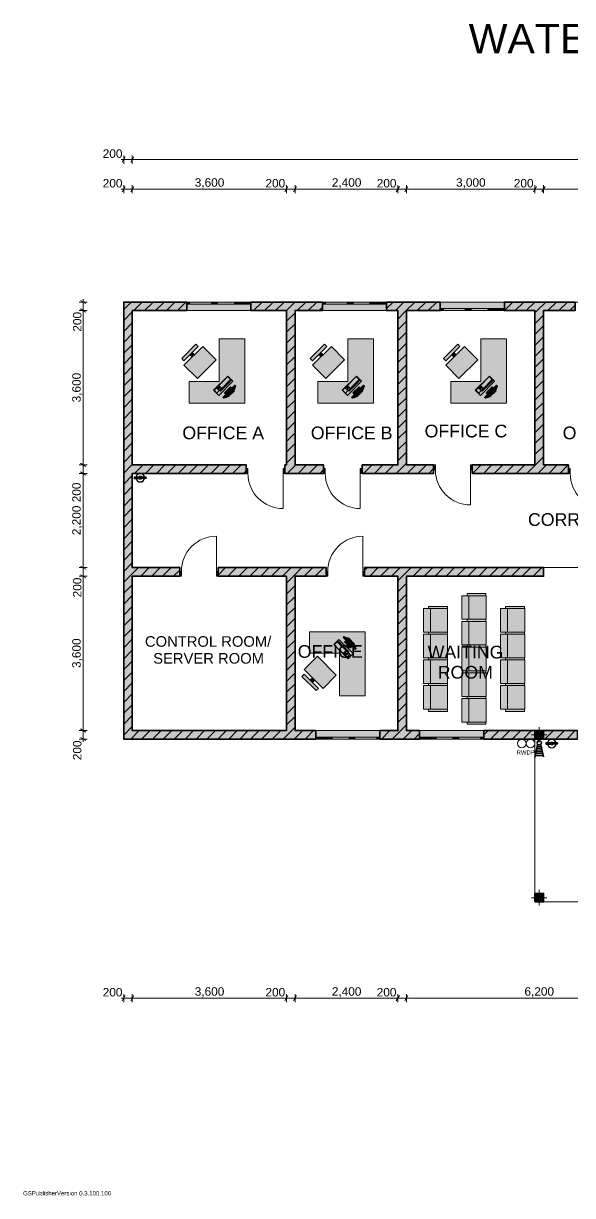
# Model space of a CAD drawing. Header units: millimetres. Extents: x 0.6 to 15.5, y 0.6 to 11.3.
# Drawn here: x 0.59 to 5.63, y 0.58 to 11.35 of the extents above; entities that cross this region are included whole.
import ezdxf

# ---------------------------------------------------------------- set-up
doc = ezdxf.new("R2010")
doc.units = ezdxf.units.MM
doc.layers.add('PDF_Geometry', color=7, linetype='Continuous', true_color=0x029e21)
doc.layers.add('PDF_Solid Fills', color=7, linetype='Continuous', true_color=0xffffff)
doc.layers.add('PDF_Text', color=7, linetype='Continuous')
doc.styles.add('PDF Arial-BoldMT', font='arial.ttf')
doc.styles.add('PDF ArialMT', font='arial.ttf')

msp = doc.modelspace()

# ---------------------------------------------------------------- hatches: boundary and pattern name
at = {"layer": 'PDF_Solid Fills', "transparency": 33554559}
for points in [[(1.508, 8.79), (2.087, 8.79), (2.087, 8.771), (2.087, 8.712), (1.587, 8.712)], [(2.677, 8.79), (2.677, 8.771), (2.677, 8.712), (2.087, 8.712), (2.087, 8.771), (2.087, 8.79)], [(2.677, 8.712), (2.677, 8.771), (2.677, 8.79), (3.334, 8.79), (3.334, 8.771), (3.334, 8.712)], [(3.925, 8.79), (3.925, 8.771), (3.925, 8.712), (3.334, 8.712), (3.334, 8.771), (3.334, 8.79)], [(3.925, 8.712), (3.925, 8.771), (3.925, 8.79), (4.418, 8.79), (4.418, 8.731), (4.418, 8.712)], [(5.008, 8.712), (4.418, 8.712), (4.418, 8.731), (4.418, 8.79), (5.008, 8.79), (5.008, 8.731)], [(5.008, 8.731), (5.008, 8.79), (5.657, 8.79), (5.657, 8.731), (5.657, 8.712), (5.008, 8.712)], [(2.622, 7.862), (2.11, 7.862), (2.11, 8.059), (2.386, 8.059), (2.386, 8.452), (2.622, 8.452)], [(3.804, 7.862), (3.292, 7.862), (3.292, 8.059), (3.568, 8.059), (3.568, 8.452), (3.804, 8.452)], [(5.028, 7.862), (4.516, 7.862), (4.516, 8.059), (4.791, 8.059), (4.791, 8.452), (5.028, 8.452)], [(2.53, 8.025), (2.539, 8.017), (2.53, 7.992), (2.519, 7.981), (2.525, 7.975), (2.469, 7.92), (2.464, 7.925), (2.452, 7.914), (2.427, 7.906), (2.419, 7.914), (2.447, 7.942), (2.433, 7.956), (2.489, 8.011), (2.503, 7.998)], [(3.713, 8.025), (3.721, 8.017), (3.713, 7.992), (3.701, 7.981), (3.707, 7.975), (3.651, 7.92), (3.646, 7.925), (3.635, 7.914), (3.61, 7.906), (3.601, 7.914), (3.629, 7.942), (3.615, 7.956), (3.671, 8.011), (3.685, 7.998)], [(4.936, 8.025), (4.945, 8.017), (4.936, 7.992), (4.925, 7.981), (4.931, 7.975), (4.875, 7.92), (4.869, 7.925), (4.858, 7.914), (4.833, 7.906), (4.825, 7.914), (4.853, 7.942), (4.839, 7.956), (4.894, 8.011), (4.908, 7.998)], [(2.634, 7.294), (2.634, 7.261), (2.634, 7.216), (1.587, 7.216), (1.587, 7.294)], [(3.345, 7.294), (3.345, 7.261), (3.345, 7.216), (2.988, 7.216), (2.988, 7.261), (2.988, 7.294)], [(3.699, 7.294), (4.357, 7.294), (4.357, 7.249), (4.357, 7.216), (3.699, 7.216), (3.699, 7.261)], [(4.712, 7.249), (4.712, 7.294), (5.596, 7.294), (5.596, 7.261), (5.596, 7.216), (4.712, 7.216)], [(1.605, 7.17), (1.605, 7.182), (1.651, 7.182), (1.651, 7.186), (1.67, 7.186), (1.67, 7.181), (1.711, 7.181), (1.714, 7.18), (1.716, 7.176), (1.714, 7.173), (1.711, 7.172), (1.67, 7.172), (1.67, 7.166), (1.651, 7.166), (1.651, 7.17)], [(2.023, 6.35), (2.023, 6.316), (2.023, 6.271), (1.587, 6.271), (1.587, 6.35)], [(3.369, 6.35), (3.369, 6.316), (3.369, 6.271), (2.377, 6.271), (2.377, 6.316), (2.377, 6.35)], [(5.367, 6.35), (5.367, 6.271), (3.723, 6.271), (3.723, 6.316), (3.723, 6.35)], [(3.727, 5.761), (3.727, 5.171), (3.491, 5.171), (3.491, 5.565), (3.215, 5.565), (3.215, 5.761)], [(3.524, 5.709), (3.532, 5.718), (3.557, 5.709), (3.569, 5.698), (3.574, 5.704), (3.63, 5.648), (3.624, 5.642), (3.635, 5.631), (3.644, 5.606), (3.635, 5.598), (3.608, 5.626), (3.594, 5.612), (3.538, 5.668), (3.552, 5.681)], [(1.508, 4.775), (1.587, 4.853), (3.273, 4.853), (3.273, 4.794), (3.273, 4.775)], [(3.273, 4.775), (3.273, 4.794), (3.273, 4.853), (3.863, 4.853), (3.863, 4.794), (3.863, 4.775)], [(3.863, 4.794), (3.863, 4.853), (4.227, 4.853), (4.227, 4.794), (4.227, 4.775), (3.863, 4.775)], [(4.227, 4.775), (4.227, 4.794), (4.227, 4.853), (4.818, 4.853), (4.818, 4.794), (4.818, 4.775)], [(5.288, 4.853), (5.288, 4.775), (4.818, 4.775), (4.818, 4.794), (4.818, 4.853)], [(5.367, 4.853), (5.678, 4.853), (5.678, 4.814), (5.678, 4.775), (5.367, 4.775)], [(5.388, 4.729), (5.388, 4.741), (5.433, 4.741), (5.433, 4.745), (5.453, 4.745), (5.453, 4.74), (5.494, 4.74), (5.497, 4.739), (5.498, 4.735), (5.497, 4.732), (5.494, 4.731), (5.453, 4.731), (5.453, 4.725), (5.433, 4.725), (5.433, 4.729)]]:
    msp.add_hatch(color=256, dxfattribs=at).paths.add_polyline_path(points)

# ---------------------------------------------------------------- linework, layer by layer
at = {"layer": 'PDF_Geometry', "color": 7, "lineweight": 13}
for points in [[(1.522, 10.123), (1.494, 10.074)], [(1.508, 10.061), (1.508, 10.135)], [(1.601, 10.123), (1.573, 10.074)], [(1.587, 10.061), (1.587, 10.135)], [(1.484, 10.098), (1.508, 10.098), (1.587, 10.098), (11.036, 10.098), (11.115, 10.098), (11.139, 10.098)], [(1.484, 9.826), (1.508, 9.826), (1.587, 9.826), (3.004, 9.826), (3.083, 9.826), (4.028, 9.826), (4.107, 9.826), (5.288, 9.826), (5.367, 9.826), (6.548, 9.826), (6.626, 9.826), (9.815, 9.826), (9.894, 9.826), (11.036, 9.826), (11.115, 9.826), (11.139, 9.826)], [(1.522, 9.851), (1.494, 9.802)], [(1.508, 9.789), (1.508, 9.863)], [(1.601, 9.851), (1.573, 9.802)], [(1.587, 9.789), (1.587, 9.863)], [(3.018, 9.851), (2.99, 9.802)], [(3.004, 9.789), (3.004, 9.863)], [(3.097, 9.851), (3.069, 9.802)], [(3.083, 9.789), (3.083, 9.863)], [(4.042, 9.851), (4.014, 9.802)], [(4.028, 9.789), (4.028, 9.863)], [(4.121, 9.851), (4.092, 9.802)], [(4.107, 9.789), (4.107, 9.863)], [(5.302, 9.851), (5.274, 9.802)], [(5.288, 9.789), (5.288, 9.863)], [(5.381, 9.851), (5.352, 9.802)], [(5.367, 9.789), (5.367, 9.863)], [(1.172, 8.79), (1.098, 8.79)], [(1.16, 8.776), (1.111, 8.805)], [(1.111, 8.726), (1.16, 8.698)], [(1.135, 4.751), (1.135, 4.775), (1.135, 4.853), (1.135, 6.271), (1.135, 6.35), (1.135, 7.216), (1.135, 7.294), (1.135, 8.712), (1.135, 8.79), (1.135, 8.815)], [(1.172, 8.712), (1.098, 8.712)], [(1.172, 7.294), (1.098, 7.294)], [(1.172, 7.216), (1.098, 7.216)], [(1.111, 7.309), (1.16, 7.28)], [(1.111, 7.23), (1.16, 7.201)], [(1.111, 6.364), (1.16, 6.335)], [(1.172, 6.35), (1.098, 6.35)], [(1.172, 6.271), (1.098, 6.271)], [(1.111, 6.285), (1.16, 6.257)], [(5.367, 6.35), (6.548, 6.35)], [(1.172, 4.853), (1.098, 4.853)], [(1.111, 4.868), (1.16, 4.839)], [(1.172, 4.775), (1.098, 4.775)], [(1.111, 4.789), (1.16, 4.761)], [(1.484, 2.395), (1.508, 2.395), (1.587, 2.395), (3.004, 2.395), (3.083, 2.395), (4.028, 2.395), (4.107, 2.395), (6.548, 2.395), (6.626, 2.395), (7.807, 2.395), (7.886, 2.395), (11.036, 2.395), (11.115, 2.395), (11.139, 2.395)], [(1.522, 2.42), (1.494, 2.37)], [(1.508, 2.358), (1.508, 2.432)], [(1.601, 2.42), (1.573, 2.37)], [(1.587, 2.358), (1.587, 2.432)], [(3.018, 2.42), (2.99, 2.37)], [(3.004, 2.358), (3.004, 2.432)], [(3.097, 2.42), (3.069, 2.37)], [(3.083, 2.358), (3.083, 2.432)], [(4.042, 2.42), (4.014, 2.37)], [(4.028, 2.358), (4.028, 2.432)], [(4.121, 2.42), (4.092, 2.37)], [(4.107, 2.358), (4.107, 2.432)]]:
    msp.add_lwpolyline(points, dxfattribs=at)
at = {"layer": 'PDF_Geometry', "color": 123, "lineweight": 18, "true_color": 0x71cebe}
msp.add_lwpolyline([(1.508, 8.79), (11.115, 8.79), (11.115, 4.775), (6.626, 4.775), (6.626, 3.279), (5.288, 3.279), (5.288, 4.775), (1.508, 4.775)], close=True, dxfattribs=at)
at = {"layer": 'PDF_Geometry', "color": 7, "lineweight": 35}
for points in [[(2.634, 7.294), (2.62, 7.294), (2.634, 7.294), (2.634, 7.261), (2.634, 7.294), (1.587, 7.294), (1.587, 8.712), (2.087, 8.712), (2.087, 8.771), (2.087, 8.79), (1.508, 8.79), (1.508, 4.775), (3.273, 4.775), (3.273, 4.794), (3.273, 4.853), (3.083, 4.853), (3.083, 6.271), (3.369, 6.271), (3.369, 6.316), (3.369, 6.35), (3.354, 6.35), (3.369, 6.35)], [(2.087, 8.79), (2.087, 8.771)], [(2.677, 8.771), (2.677, 8.79), (3.334, 8.79), (3.334, 8.771), (3.334, 8.712), (3.083, 8.712), (3.083, 7.294), (3.345, 7.294)], [(2.677, 8.79), (2.677, 8.771), (2.677, 8.712), (3.004, 8.712), (3.004, 7.294), (2.988, 7.294), (3.003, 7.294), (2.988, 7.294), (2.988, 7.261), (2.988, 7.216), (3.003, 7.216), (2.988, 7.216), (2.988, 7.261), (2.988, 7.294)], [(3.334, 8.79), (3.334, 8.771)], [(4.357, 7.294), (4.107, 7.294), (4.107, 8.712), (4.418, 8.712), (4.418, 8.731), (4.418, 8.79), (3.925, 8.79), (3.925, 8.771), (3.925, 8.712), (4.028, 8.712), (4.028, 7.294), (3.699, 7.294)], [(3.925, 8.79), (3.925, 8.771)], [(4.418, 8.712), (4.418, 8.731)], [(4.712, 7.294), (4.712, 7.249), (4.712, 7.294), (4.726, 7.294), (4.712, 7.294), (5.288, 7.294), (5.288, 8.712), (5.008, 8.712), (5.008, 8.731), (5.008, 8.79), (5.657, 8.79), (5.657, 8.731), (5.657, 8.712), (5.367, 8.712), (5.367, 7.294), (5.596, 7.294)], [(5.008, 8.712), (5.008, 8.731)], [(2.023, 6.35), (2.008, 6.35), (2.023, 6.35), (1.587, 6.35), (1.587, 7.216), (2.634, 7.216), (2.62, 7.216), (2.634, 7.216), (2.634, 7.261), (2.634, 7.216)], [(3.345, 7.216), (3.345, 7.261), (3.345, 7.216), (3.33, 7.216), (3.345, 7.216), (2.988, 7.216)], [(3.699, 7.216), (3.714, 7.216), (3.699, 7.216), (3.699, 7.261), (3.699, 7.216), (4.357, 7.216), (4.343, 7.216), (4.357, 7.216), (4.357, 7.249), (4.357, 7.294), (4.343, 7.294), (4.357, 7.294), (4.357, 7.249), (4.357, 7.216)], [(4.712, 7.216), (4.726, 7.216), (4.712, 7.216), (4.712, 7.249), (4.712, 7.216), (5.596, 7.216)], [(2.023, 6.271), (2.023, 6.316), (2.023, 6.35), (2.023, 6.316), (2.023, 6.271), (2.008, 6.271), (2.023, 6.271), (1.587, 6.271), (1.587, 4.853), (3.004, 4.853), (3.004, 6.271), (2.377, 6.271), (2.377, 6.316), (2.377, 6.35), (2.392, 6.35), (2.377, 6.35), (2.377, 6.316), (2.377, 6.271), (2.392, 6.271), (2.377, 6.271)], [(2.377, 6.35), (3.369, 6.35), (3.369, 6.316), (3.369, 6.271), (3.354, 6.271), (3.369, 6.271)], [(3.723, 6.271), (3.738, 6.271), (3.723, 6.271), (3.723, 6.316), (3.723, 6.35), (3.738, 6.35), (3.723, 6.35)], [(5.288, 4.775), (4.818, 4.775), (4.818, 4.794), (4.818, 4.853), (5.288, 4.853)], [(5.367, 4.775), (5.678, 4.775), (5.678, 4.814), (5.678, 4.853), (5.367, 4.853)], [(3.273, 4.775), (3.273, 4.794)], [(3.863, 4.775), (3.863, 4.794)], [(4.227, 4.775), (4.227, 4.794)], [(4.818, 4.775), (4.818, 4.794)]]:
    msp.add_lwpolyline(points, dxfattribs=at)
at = {"layer": 'PDF_Geometry', "color": 21, "lineweight": 9, "true_color": 0xff9955}
for points in [[(1.543, 8.755), (1.508, 8.72)], [(1.579, 8.79), (1.543, 8.755)], [(1.679, 8.79), (1.6, 8.712)], [(1.779, 8.79), (1.7, 8.712)], [(1.879, 8.79), (1.8, 8.712)], [(1.979, 8.79), (1.901, 8.712)], [(2.08, 8.79), (2.001, 8.712)], [(2.681, 8.79), (2.677, 8.787)], [(2.781, 8.79), (2.702, 8.712)], [(2.881, 8.79), (2.803, 8.712)], [(2.982, 8.79), (2.903, 8.712)], [(3.082, 8.79), (3.003, 8.712)], [(3.182, 8.79), (3.103, 8.712)], [(3.282, 8.79), (3.204, 8.712)], [(3.334, 8.742), (3.304, 8.712)], [(3.984, 8.79), (3.925, 8.731)], [(4.084, 8.79), (4.005, 8.712)], [(4.184, 8.79), (4.106, 8.712), (4.028, 8.634)], [(4.285, 8.79), (4.206, 8.712)], [(4.385, 8.79), (4.306, 8.712)], [(4.418, 8.723), (4.406, 8.712)], [(5.086, 8.79), (5.008, 8.713)], [(5.186, 8.79), (5.108, 8.712)], [(5.287, 8.79), (5.208, 8.712)], [(5.387, 8.79), (5.308, 8.712), (5.288, 8.691)], [(5.487, 8.79), (5.408, 8.712)], [(5.587, 8.79), (5.509, 8.712)], [(5.657, 8.76), (5.609, 8.712)], [(1.587, 8.699), (1.508, 8.62)], [(3.004, 8.613), (3.083, 8.691)], [(5.288, 8.591), (5.367, 8.67)], [(1.587, 8.598), (1.508, 8.52)], [(3.004, 8.512), (3.083, 8.591)], [(4.028, 8.534), (4.107, 8.613)], [(4.028, 8.434), (4.107, 8.512)], [(5.288, 8.491), (5.367, 8.57)], [(1.587, 8.498), (1.508, 8.419)], [(3.004, 8.412), (3.083, 8.491)], [(4.028, 8.333), (4.107, 8.412)], [(5.288, 8.391), (5.367, 8.469)], [(1.587, 8.398), (1.508, 8.319)], [(1.587, 8.298), (1.508, 8.219)], [(3.004, 8.312), (3.083, 8.391)], [(4.028, 8.233), (4.107, 8.312)], [(5.288, 8.29), (5.367, 8.369)], [(1.587, 8.198), (1.508, 8.119)], [(3.004, 8.212), (3.083, 8.291)], [(3.004, 8.112), (3.083, 8.19)], [(4.028, 8.133), (4.107, 8.212)], [(5.288, 8.19), (5.367, 8.269)], [(1.587, 8.097), (1.508, 8.019)], [(3.004, 8.011), (3.083, 8.09)], [(4.028, 8.033), (4.107, 8.112)], [(5.288, 8.09), (5.367, 8.169)], [(1.587, 7.997), (1.508, 7.918)], [(3.004, 7.911), (3.083, 7.99)], [(4.028, 7.933), (4.107, 8.011)], [(5.288, 7.99), (5.367, 8.069)], [(5.288, 7.89), (5.367, 7.968)], [(1.587, 7.897), (1.508, 7.818)], [(3.004, 7.811), (3.083, 7.89)], [(4.028, 7.832), (4.107, 7.911)], [(5.288, 7.789), (5.367, 7.868)], [(1.587, 7.797), (1.508, 7.718)], [(3.004, 7.711), (3.083, 7.789)], [(4.028, 7.732), (4.107, 7.811)], [(5.288, 7.689), (5.367, 7.768)], [(1.587, 7.696), (1.508, 7.618)], [(3.004, 7.611), (3.083, 7.689)], [(4.028, 7.632), (4.107, 7.711)], [(5.288, 7.589), (5.367, 7.668)], [(1.587, 7.596), (1.508, 7.518)], [(3.004, 7.51), (3.083, 7.589)], [(4.028, 7.532), (4.107, 7.61)], [(5.288, 7.489), (5.367, 7.567)], [(1.587, 7.496), (1.508, 7.417)], [(3.004, 7.41), (3.083, 7.489)], [(4.028, 7.431), (4.107, 7.51)], [(5.288, 7.388), (5.367, 7.467)], [(1.587, 7.396), (1.508, 7.317)], [(3.004, 7.31), (3.083, 7.389)], [(4.028, 7.331), (4.107, 7.41)], [(5.367, 7.367), (5.294, 7.294), (5.215, 7.216)], [(1.587, 7.296), (1.508, 7.217)], [(1.686, 7.294), (1.607, 7.216)], [(1.786, 7.294), (1.707, 7.216)], [(1.886, 7.294), (1.808, 7.216)], [(1.987, 7.294), (1.908, 7.216)], [(2.087, 7.294), (2.008, 7.216)], [(2.187, 7.294), (2.108, 7.216)], [(2.287, 7.294), (2.209, 7.216)], [(2.388, 7.294), (2.309, 7.216)], [(2.488, 7.294), (2.409, 7.216)], [(2.588, 7.294), (2.509, 7.216)], [(2.634, 7.24), (2.609, 7.216)], [(3.089, 7.294), (3.01, 7.216)], [(3.189, 7.294), (3.111, 7.216)], [(3.29, 7.294), (3.211, 7.216)], [(3.345, 7.25), (3.311, 7.216)], [(3.791, 7.294), (3.712, 7.216)], [(3.891, 7.294), (3.812, 7.216)], [(3.991, 7.294), (3.912, 7.216)], [(4.107, 7.31), (4.091, 7.294), (4.013, 7.216)], [(4.192, 7.294), (4.113, 7.216)], [(4.292, 7.294), (4.213, 7.216)], [(4.357, 7.26), (4.313, 7.216)], [(4.793, 7.294), (4.714, 7.216)], [(4.893, 7.294), (4.814, 7.216)], [(4.993, 7.294), (4.915, 7.216)], [(5.093, 7.294), (5.015, 7.216)], [(5.194, 7.294), (5.115, 7.216)], [(5.394, 7.294), (5.315, 7.216)], [(5.494, 7.294), (5.416, 7.216)], [(5.595, 7.294), (5.516, 7.216)], [(1.587, 7.195), (1.508, 7.117)], [(1.587, 7.095), (1.508, 7.016)], [(1.587, 6.995), (1.508, 6.916)], [(1.587, 6.895), (1.508, 6.816)], [(1.587, 6.794), (1.508, 6.716)], [(1.587, 6.694), (1.508, 6.616)], [(1.587, 6.594), (1.508, 6.515)], [(1.587, 6.494), (1.508, 6.415)], [(1.587, 6.394), (1.508, 6.315)], [(1.643, 6.35), (1.587, 6.293), (1.508, 6.215)], [(1.743, 6.35), (1.665, 6.271)], [(1.844, 6.35), (1.765, 6.271)], [(1.944, 6.35), (1.865, 6.271)], [(2.023, 6.328), (1.965, 6.271)], [(2.445, 6.35), (2.377, 6.282)], [(2.545, 6.35), (2.466, 6.271)], [(2.645, 6.35), (2.567, 6.271)], [(2.746, 6.35), (2.667, 6.271)], [(2.846, 6.35), (2.767, 6.271)], [(2.946, 6.35), (2.867, 6.271)], [(3.046, 6.35), (2.967, 6.271)], [(3.004, 6.207), (3.068, 6.271), (3.146, 6.35)], [(3.247, 6.35), (3.168, 6.271)], [(3.347, 6.35), (3.268, 6.271)], [(3.748, 6.35), (3.723, 6.325)], [(3.848, 6.35), (3.769, 6.271)], [(3.948, 6.35), (3.869, 6.271)], [(4.048, 6.35), (3.97, 6.271)], [(4.028, 6.229), (4.07, 6.271), (4.149, 6.35)], [(4.249, 6.35), (4.17, 6.271)], [(4.349, 6.35), (4.27, 6.271)], [(4.449, 6.35), (4.371, 6.271)], [(4.55, 6.35), (4.471, 6.271)], [(4.65, 6.35), (4.571, 6.271)], [(4.75, 6.35), (4.671, 6.271)], [(4.85, 6.35), (4.771, 6.271)], [(4.95, 6.35), (4.872, 6.271)], [(5.051, 6.35), (4.972, 6.271)], [(5.151, 6.35), (5.072, 6.271)], [(5.251, 6.35), (5.172, 6.271)], [(5.351, 6.35), (5.272, 6.271)], [(1.587, 6.193), (1.508, 6.114)], [(3.004, 6.107), (3.083, 6.186)], [(4.028, 6.129), (4.107, 6.207)], [(1.587, 6.093), (1.508, 6.014)], [(3.004, 6.007), (3.083, 6.086)], [(4.028, 6.028), (4.107, 6.107)], [(1.587, 5.993), (1.508, 5.914)], [(3.004, 5.907), (3.083, 5.985)], [(4.028, 5.928), (4.107, 6.007)], [(1.587, 5.893), (1.508, 5.814)], [(3.004, 5.807), (3.083, 5.885)], [(4.028, 5.828), (4.107, 5.907)], [(1.587, 5.792), (1.508, 5.714)], [(3.004, 5.706), (3.083, 5.785)], [(4.028, 5.728), (4.107, 5.806)], [(1.587, 5.692), (1.508, 5.613)], [(3.004, 5.606), (3.083, 5.685)], [(4.028, 5.628), (4.107, 5.706)], [(4.028, 5.527), (4.107, 5.606)], [(1.587, 5.592), (1.508, 5.513)], [(1.587, 5.492), (1.508, 5.413)], [(3.004, 5.506), (3.083, 5.585)], [(4.028, 5.427), (4.107, 5.506)], [(1.587, 5.391), (1.508, 5.313)], [(3.004, 5.406), (3.083, 5.484)], [(3.004, 5.305), (3.083, 5.384)], [(4.028, 5.327), (4.107, 5.406)], [(1.587, 5.291), (1.508, 5.212)], [(3.004, 5.205), (3.083, 5.284)], [(4.028, 5.227), (4.107, 5.305)], [(1.587, 5.191), (1.508, 5.112)], [(3.004, 5.105), (3.083, 5.184)], [(4.028, 5.126), (4.107, 5.205)], [(1.587, 5.091), (1.508, 5.012)], [(3.004, 5.005), (3.083, 5.084)], [(4.028, 5.026), (4.107, 5.105)], [(1.587, 4.991), (1.508, 4.912)], [(3.004, 4.905), (3.083, 4.983)], [(4.028, 4.926), (4.107, 5.005)], [(1.587, 4.89), (1.508, 4.812)], [(1.65, 4.853), (1.572, 4.775)], [(1.751, 4.853), (1.672, 4.775)], [(1.851, 4.853), (1.772, 4.775)], [(1.951, 4.853), (1.872, 4.775)], [(2.051, 4.853), (1.972, 4.775)], [(2.151, 4.853), (2.073, 4.775)], [(2.252, 4.853), (2.173, 4.775)], [(2.352, 4.853), (2.273, 4.775)], [(2.452, 4.853), (2.373, 4.775)], [(2.552, 4.853), (2.474, 4.775)], [(2.653, 4.853), (2.574, 4.775)], [(2.753, 4.853), (2.674, 4.775)], [(2.853, 4.853), (2.774, 4.775)], [(2.953, 4.853), (2.874, 4.775)], [(3.083, 4.883), (3.053, 4.853), (2.975, 4.775)], [(3.154, 4.853), (3.075, 4.775)], [(3.254, 4.853), (3.175, 4.775)], [(3.955, 4.853), (3.877, 4.775)], [(4.107, 4.905), (4.056, 4.853), (3.977, 4.775)], [(4.156, 4.853), (4.077, 4.775)], [(4.857, 4.853), (4.818, 4.814)], [(4.958, 4.853), (4.879, 4.775)], [(5.058, 4.853), (4.979, 4.775)], [(5.158, 4.853), (5.079, 4.775)], [(5.258, 4.853), (5.18, 4.775)], [(5.459, 4.853), (5.38, 4.775)], [(5.559, 4.853), (5.48, 4.775)], [(5.659, 4.853), (5.58, 4.775)], [(4.227, 4.825), (4.177, 4.775)], [(5.288, 4.783), (5.28, 4.775)]]:
    msp.add_lwpolyline(points, dxfattribs=at)
at = {"layer": 'PDF_Geometry', "color": 30, "lineweight": 18, "true_color": 0xff6600}
for points in [[(2.087, 8.79), (2.677, 8.79)], [(2.316, 8.79), (2.116, 8.79)], [(2.116, 8.771), (2.316, 8.771)], [(2.525, 8.79), (2.37, 8.79)], [(2.37, 8.771), (2.525, 8.771)], [(2.648, 8.79), (2.594, 8.79)], [(2.594, 8.771), (2.648, 8.771)], [(3.334, 8.79), (3.925, 8.79)], [(3.563, 8.79), (3.363, 8.79)], [(3.363, 8.771), (3.563, 8.771)], [(3.772, 8.79), (3.617, 8.79)], [(3.617, 8.771), (3.772, 8.771)], [(3.895, 8.79), (3.841, 8.79)], [(3.841, 8.771), (3.895, 8.771)], [(4.418, 8.79), (5.008, 8.79)], [(4.647, 8.731), (4.447, 8.731)], [(4.856, 8.731), (4.701, 8.731)], [(4.979, 8.731), (4.925, 8.731)], [(2.087, 8.712), (2.677, 8.712)], [(3.334, 8.712), (3.925, 8.712)], [(4.418, 8.712), (5.008, 8.712)], [(4.447, 8.712), (4.647, 8.712)], [(4.701, 8.712), (4.856, 8.712)], [(4.925, 8.712), (4.979, 8.712)], [(3.863, 4.853), (3.273, 4.853)], [(4.818, 4.853), (4.227, 4.853)], [(3.863, 4.775), (3.273, 4.775)], [(3.302, 4.794), (3.357, 4.794)], [(3.357, 4.775), (3.302, 4.775)], [(3.425, 4.794), (3.581, 4.794)], [(3.581, 4.775), (3.425, 4.775)], [(3.634, 4.794), (3.834, 4.794)], [(3.834, 4.775), (3.634, 4.775)], [(4.818, 4.775), (4.227, 4.775)], [(4.257, 4.794), (4.311, 4.794)], [(4.311, 4.775), (4.257, 4.775)], [(4.38, 4.794), (4.535, 4.794)], [(4.535, 4.775), (4.38, 4.775)], [(4.589, 4.794), (4.788, 4.794)], [(4.788, 4.775), (4.589, 4.775)]]:
    msp.add_lwpolyline(points, dxfattribs=at)
at = {"layer": 'PDF_Geometry', "color": 30, "lineweight": 20, "true_color": 0xff6600}
for points in [[(2.087, 8.771), (2.116, 8.771), (2.116, 8.79), (2.087, 8.79)], [(2.677, 8.79), (2.648, 8.79), (2.648, 8.771), (2.677, 8.771)], [(3.334, 8.771), (3.363, 8.771), (3.363, 8.79), (3.334, 8.79)], [(3.925, 8.79), (3.895, 8.79), (3.895, 8.771), (3.925, 8.771)], [(4.418, 8.712), (4.447, 8.712), (4.447, 8.731), (4.418, 8.731)], [(5.008, 8.731), (4.979, 8.731), (4.979, 8.712), (5.008, 8.712)], [(3.273, 4.794), (3.302, 4.794), (3.302, 4.775), (3.273, 4.775)], [(3.863, 4.775), (3.834, 4.775), (3.834, 4.794), (3.863, 4.794)], [(4.227, 4.794), (4.257, 4.794), (4.257, 4.775), (4.227, 4.775)], [(4.818, 4.775), (4.788, 4.775), (4.788, 4.794), (4.818, 4.794)]]:
    msp.add_lwpolyline(points, dxfattribs=at)
for points in [[(2.343, 8.79), (2.316, 8.79), (2.316, 8.771), (2.343, 8.771), (2.37, 8.771), (2.37, 8.79)], [(2.559, 8.79), (2.525, 8.79), (2.525, 8.771), (2.559, 8.771), (2.594, 8.771), (2.594, 8.79)], [(3.59, 8.79), (3.563, 8.79), (3.563, 8.771), (3.59, 8.771), (3.617, 8.771), (3.617, 8.79)], [(3.806, 8.79), (3.772, 8.79), (3.772, 8.771), (3.806, 8.771), (3.841, 8.771), (3.841, 8.79)], [(4.674, 8.731), (4.647, 8.731), (4.647, 8.712), (4.674, 8.712), (4.701, 8.712), (4.701, 8.731)], [(4.89, 8.731), (4.856, 8.731), (4.856, 8.712), (4.89, 8.712), (4.925, 8.712), (4.925, 8.731)], [(2.634, 7.261), (2.65, 7.261), (2.65, 7.216), (2.634, 7.216)], [(2.988, 7.216), (2.973, 7.216), (2.973, 7.261), (2.988, 7.261)], [(3.345, 7.261), (3.361, 7.261), (3.361, 7.216), (3.345, 7.216)], [(3.699, 7.216), (3.683, 7.216), (3.683, 7.261), (3.699, 7.261)], [(4.357, 7.294), (4.373, 7.294), (4.373, 7.249), (4.357, 7.249)], [(4.712, 7.249), (4.696, 7.249), (4.696, 7.294), (4.712, 7.294)], [(5.596, 7.261), (5.612, 7.261), (5.612, 7.216), (5.596, 7.216)], [(2.023, 6.271), (2.038, 6.271), (2.038, 6.316), (2.023, 6.316)], [(2.377, 6.316), (2.361, 6.316), (2.361, 6.271), (2.377, 6.271)], [(3.369, 6.271), (3.384, 6.271), (3.384, 6.316), (3.369, 6.316)], [(3.723, 6.316), (3.707, 6.316), (3.707, 6.271), (3.723, 6.271)], [(3.391, 4.794), (3.425, 4.794), (3.425, 4.775), (3.391, 4.775), (3.357, 4.775), (3.357, 4.794)], [(3.608, 4.794), (3.634, 4.794), (3.634, 4.775), (3.608, 4.775), (3.581, 4.775), (3.581, 4.794)], [(4.345, 4.794), (4.38, 4.794), (4.38, 4.775), (4.345, 4.775), (4.311, 4.775), (4.311, 4.794)], [(4.562, 4.794), (4.589, 4.794), (4.589, 4.775), (4.562, 4.775), (4.535, 4.775), (4.535, 4.794)]]:
    msp.add_lwpolyline(points, close=True, dxfattribs=at)
at = {"layer": 'PDF_Geometry', "lineweight": 20}
for points in [[(2.041, 8.272), (2.062, 8.251), (2.193, 8.382), (2.172, 8.403)], [(2.622, 7.862), (2.622, 8.452), (2.386, 8.452), (2.386, 8.059), (2.11, 8.059), (2.11, 7.862)], [(3.223, 8.272), (3.244, 8.251), (3.375, 8.382), (3.354, 8.403)], [(3.804, 7.862), (3.804, 8.452), (3.568, 8.452), (3.568, 8.059), (3.292, 8.059), (3.292, 7.862)], [(4.447, 8.272), (4.468, 8.251), (4.599, 8.382), (4.578, 8.403)], [(5.028, 7.862), (5.028, 8.452), (4.791, 8.452), (4.791, 8.059), (4.516, 8.059), (4.516, 7.862)], [(2.185, 8.087), (2.357, 8.26), (2.235, 8.382), (2.062, 8.21)], [(2.159, 8.306), (2.138, 8.327), (2.117, 8.306), (2.138, 8.286)], [(3.367, 8.087), (3.539, 8.26), (3.417, 8.382), (3.244, 8.21)], [(3.341, 8.306), (3.32, 8.327), (3.299, 8.306), (3.32, 8.286)], [(4.59, 8.087), (4.763, 8.26), (4.64, 8.382), (4.468, 8.21)], [(4.565, 8.306), (4.544, 8.327), (4.523, 8.306), (4.544, 8.286)], [(2.512, 8.063), (2.465, 8.11), (2.334, 7.979), (2.381, 7.932)], [(2.464, 8.106), (2.382, 8.024), (2.409, 7.997), (2.491, 8.079)], [(2.493, 8.076), (2.488, 8.071), (2.493, 8.066), (2.499, 8.071)], [(3.694, 8.063), (3.647, 8.11), (3.516, 7.979), (3.564, 7.932)], [(3.646, 8.106), (3.564, 8.024), (3.591, 7.997), (3.673, 8.079)], [(3.675, 8.076), (3.67, 8.071), (3.675, 8.066), (3.681, 8.071)], [(4.918, 8.063), (4.871, 8.11), (4.74, 7.979), (4.787, 7.932)], [(4.869, 8.106), (4.788, 8.024), (4.815, 7.997), (4.896, 8.079)], [(4.899, 8.076), (4.894, 8.071), (4.899, 8.066), (4.904, 8.071)], [(2.36, 8.003), (2.338, 7.981), (2.365, 7.954), (2.387, 7.976)], [(2.379, 8.022), (2.363, 8.005), (2.368, 8), (2.374, 8.005), (2.379, 8), (2.384, 8.005), (2.379, 8.011), (2.385, 8.016)], [(2.395, 8.005), (2.379, 7.989), (2.39, 7.978), (2.406, 7.995)], [(2.409, 7.992), (2.392, 7.976), (2.398, 7.97), (2.414, 7.987)], [(2.433, 8.017), (2.412, 7.995), (2.417, 7.989), (2.439, 8.011)], [(2.53, 8.025), (2.419, 7.914), (2.427, 7.906), (2.539, 8.017)], [(2.489, 8.011), (2.433, 7.956), (2.447, 7.942), (2.503, 7.998)], [(2.458, 8.041), (2.436, 8.019), (2.441, 8.014), (2.463, 8.036)], [(2.482, 8.066), (2.461, 8.044), (2.466, 8.038), (2.488, 8.06)], [(2.519, 7.981), (2.464, 7.925), (2.469, 7.92), (2.525, 7.975)], [(3.542, 8.003), (3.52, 7.981), (3.547, 7.954), (3.569, 7.976)], [(3.561, 8.022), (3.545, 8.005), (3.55, 8), (3.556, 8.005), (3.561, 8), (3.567, 8.005), (3.561, 8.011), (3.567, 8.016)], [(3.577, 8.005), (3.561, 7.989), (3.572, 7.978), (3.588, 7.995)], [(3.591, 7.992), (3.575, 7.976), (3.58, 7.97), (3.596, 7.987)], [(3.616, 8.017), (3.594, 7.995), (3.599, 7.989), (3.621, 8.011)], [(3.713, 8.025), (3.601, 7.914), (3.61, 7.906), (3.721, 8.017)], [(3.671, 8.011), (3.615, 7.956), (3.629, 7.942), (3.685, 7.998)], [(3.64, 8.041), (3.618, 8.019), (3.624, 8.014), (3.645, 8.036)], [(3.665, 8.066), (3.643, 8.044), (3.648, 8.038), (3.67, 8.06)], [(3.701, 7.981), (3.646, 7.925), (3.651, 7.92), (3.707, 7.975)], [(4.766, 8.003), (4.744, 7.981), (4.771, 7.954), (4.793, 7.976)], [(4.785, 8.022), (4.768, 8.005), (4.774, 8), (4.779, 8.005), (4.785, 8), (4.79, 8.005), (4.785, 8.011), (4.79, 8.016)], [(4.801, 8.005), (4.785, 7.989), (4.795, 7.978), (4.812, 7.995)], [(4.815, 7.992), (4.798, 7.976), (4.804, 7.97), (4.82, 7.987)], [(4.839, 8.017), (4.817, 7.995), (4.823, 7.989), (4.844, 8.011)], [(4.936, 8.025), (4.825, 7.914), (4.833, 7.906), (4.945, 8.017)], [(4.894, 8.011), (4.839, 7.956), (4.853, 7.942), (4.908, 7.998)], [(4.864, 8.041), (4.842, 8.019), (4.847, 8.014), (4.869, 8.036)], [(4.888, 8.066), (4.866, 8.044), (4.872, 8.038), (4.894, 8.06)], [(4.925, 7.981), (4.869, 7.925), (4.875, 7.92), (4.931, 7.975)], [(4.84, 5.876), (4.84, 6.092), (4.617, 6.092), (4.617, 5.876)], [(4.838, 6.092), (4.838, 6.112), (4.665, 6.112), (4.665, 6.092)], [(4.486, 5.758), (4.486, 5.974), (4.263, 5.974), (4.263, 5.758)], [(4.484, 5.974), (4.484, 5.994), (4.311, 5.994), (4.311, 5.974)], [(5.194, 5.758), (5.194, 5.974), (4.971, 5.974), (4.971, 5.758)], [(5.193, 5.974), (5.193, 5.994), (5.019, 5.994), (5.019, 5.974)], [(4.84, 5.64), (4.84, 5.856), (4.617, 5.856), (4.617, 5.64)], [(4.838, 5.856), (4.838, 5.876), (4.665, 5.876), (4.665, 5.856)], [(3.727, 5.171), (3.491, 5.171), (3.491, 5.565), (3.215, 5.565), (3.215, 5.761), (3.727, 5.761)], [(3.524, 5.709), (3.635, 5.598), (3.644, 5.606), (3.532, 5.718)], [(4.486, 5.522), (4.486, 5.738), (4.263, 5.738), (4.263, 5.522)], [(4.484, 5.738), (4.484, 5.758), (4.311, 5.758), (4.311, 5.738)], [(5.194, 5.522), (5.194, 5.738), (4.971, 5.738), (4.971, 5.522)], [(5.193, 5.738), (5.193, 5.758), (5.019, 5.758), (5.019, 5.738)], [(3.486, 5.691), (3.439, 5.644), (3.57, 5.513), (3.617, 5.56)], [(3.443, 5.642), (3.525, 5.561), (3.552, 5.588), (3.47, 5.669)], [(3.473, 5.672), (3.478, 5.667), (3.484, 5.672), (3.478, 5.678)], [(3.484, 5.661), (3.506, 5.639), (3.511, 5.645), (3.489, 5.667)], [(3.508, 5.637), (3.53, 5.615), (3.536, 5.62), (3.514, 5.642)], [(3.533, 5.612), (3.555, 5.59), (3.56, 5.596), (3.538, 5.618)], [(3.538, 5.668), (3.594, 5.612), (3.608, 5.626), (3.552, 5.681)], [(3.569, 5.698), (3.624, 5.642), (3.63, 5.648), (3.574, 5.704)], [(4.84, 5.403), (4.84, 5.62), (4.617, 5.62), (4.617, 5.403)], [(4.838, 5.62), (4.838, 5.64), (4.665, 5.64), (4.665, 5.62)], [(3.462, 5.363), (3.34, 5.241), (3.167, 5.414), (3.29, 5.536)], [(3.528, 5.558), (3.544, 5.542), (3.549, 5.547), (3.544, 5.552), (3.549, 5.558), (3.544, 5.563), (3.539, 5.558), (3.533, 5.563)], [(3.544, 5.574), (3.56, 5.558), (3.571, 5.569), (3.555, 5.585)], [(3.547, 5.539), (3.569, 5.517), (3.596, 5.544), (3.574, 5.566)], [(3.557, 5.588), (3.574, 5.571), (3.579, 5.577), (3.563, 5.593)], [(4.486, 5.285), (4.486, 5.502), (4.263, 5.502), (4.263, 5.285)], [(4.484, 5.502), (4.484, 5.522), (4.311, 5.522), (4.311, 5.502)], [(5.194, 5.285), (5.194, 5.502), (4.971, 5.502), (4.971, 5.285)], [(5.193, 5.502), (5.193, 5.522), (5.019, 5.522), (5.019, 5.502)], [(4.838, 5.384), (4.838, 5.403), (4.665, 5.403), (4.665, 5.384)], [(3.167, 5.372), (3.298, 5.241), (3.277, 5.22), (3.146, 5.351)], [(3.243, 5.296), (3.222, 5.317), (3.243, 5.338), (3.264, 5.317)], [(4.484, 5.266), (4.484, 5.285), (4.311, 5.285), (4.311, 5.266)], [(4.84, 5.167), (4.84, 5.384), (4.617, 5.384), (4.617, 5.167)], [(5.193, 5.266), (5.193, 5.285), (5.019, 5.285), (5.019, 5.266)], [(4.486, 5.049), (4.486, 5.266), (4.263, 5.266), (4.263, 5.049)], [(5.194, 5.049), (5.194, 5.266), (4.971, 5.266), (4.971, 5.049)], [(4.84, 4.931), (4.84, 5.147), (4.617, 5.147), (4.617, 4.931)], [(4.838, 5.147), (4.838, 5.167), (4.665, 5.167), (4.665, 5.147)], [(4.484, 5.029), (4.484, 5.049), (4.311, 5.049), (4.311, 5.029)], [(5.193, 5.029), (5.193, 5.049), (5.019, 5.049), (5.019, 5.029)], [(4.838, 4.911), (4.838, 4.931), (4.665, 4.931), (4.665, 4.911)]]:
    msp.add_lwpolyline(points, close=True, dxfattribs=at)
for points in [[(2.539, 8.017), (2.53, 7.992), (2.452, 7.914), (2.427, 7.906)], [(3.721, 8.017), (3.713, 7.992), (3.635, 7.914), (3.61, 7.906)], [(4.945, 8.017), (4.936, 7.992), (4.858, 7.914), (4.833, 7.906)], [(2.482, 7.944), (2.488, 7.938)], [(2.501, 7.962), (2.506, 7.957)], [(3.664, 7.944), (3.67, 7.938)], [(3.683, 7.962), (3.688, 7.957)], [(4.888, 7.944), (4.893, 7.938)], [(4.906, 7.962), (4.912, 7.957)], [(4.681, 5.876), (4.681, 6.092)], [(4.327, 5.758), (4.327, 5.974)], [(5.035, 5.758), (5.035, 5.974)], [(4.681, 5.64), (4.681, 5.856)], [(3.532, 5.718), (3.557, 5.709), (3.635, 5.631), (3.644, 5.606)], [(4.327, 5.522), (4.327, 5.738)], [(5.035, 5.522), (5.035, 5.738)], [(3.587, 5.68), (3.593, 5.685)], [(3.606, 5.661), (3.611, 5.667)], [(4.681, 5.403), (4.681, 5.62)], [(4.327, 5.285), (4.327, 5.502)], [(5.035, 5.285), (5.035, 5.502)], [(4.681, 5.167), (4.681, 5.384)], [(4.327, 5.049), (4.327, 5.266)], [(5.035, 5.049), (5.035, 5.266)], [(4.681, 4.931), (4.681, 5.147)]]:
    msp.add_lwpolyline(points, dxfattribs=at)
at = {"layer": 'PDF_Geometry', "color": 216, "lineweight": 25, "true_color": 0x800080}
for points in [[(1.7, 7.181, 0.379743), (1.661, 7.216, 0.370867), (1.622, 7.182)], [(1.622, 7.17, 0.370431), (1.661, 7.137, 0.37932), (1.7, 7.172)], [(1.67, 7.172), (1.711, 7.172, 0.413437), (1.716, 7.176, 0.416561), (1.711, 7.181), (1.67, 7.181)], [(5.482, 4.74, 0.380217), (5.443, 4.775, 0.371114), (5.404, 4.741)], [(5.453, 4.731), (5.494, 4.731, 0.41248), (5.498, 4.735, 0.41563), (5.494, 4.74), (5.453, 4.74)], [(5.404, 4.729, 0.370675), (5.443, 4.696, 0.379791), (5.482, 4.731)]]:
    msp.add_lwpolyline(points, format="xyb", dxfattribs=at)
at = {"layer": 'PDF_Geometry', "color": 30, "lineweight": 18, "true_color": 0xff6600}
for points in [[(2.973, 7.216), (2.973, 6.893, -0.414178), (2.65, 7.216)], [(3.683, 7.216), (3.683, 6.893, -0.414178), (3.361, 7.216)], [(4.696, 7.249), (4.696, 6.926, -0.414192), (4.373, 7.249)], [(5.935, 7.216), (5.935, 6.893, -0.414192), (5.612, 7.216)], [(2.361, 6.316), (2.361, 6.639, 0.414224), (2.038, 6.316)], [(3.707, 6.316), (3.707, 6.639, 0.414229), (3.384, 6.316)]]:
    msp.add_lwpolyline(points, format="xyb", dxfattribs=at)
at = {"layer": 'PDF_Geometry', "color": 7, "lineweight": 35}
for points in [[(3.33, 7.294), (3.345, 7.294), (3.345, 7.261), (3.345, 7.294)], [(3.714, 7.294), (3.699, 7.294), (3.699, 7.261), (3.699, 7.294)], [(5.596, 7.294), (5.596, 7.261), (5.596, 7.216), (5.582, 7.216), (5.596, 7.216), (5.596, 7.261), (5.596, 7.294), (5.582, 7.294)], [(3.723, 6.316), (3.723, 6.271), (4.028, 6.271), (4.028, 4.853), (3.863, 4.853), (3.863, 4.794), (3.863, 4.775), (4.227, 4.775), (4.227, 4.794), (4.227, 4.853), (4.107, 4.853), (4.107, 6.271), (5.367, 6.271), (5.367, 6.35), (3.723, 6.35)]]:
    msp.add_lwpolyline(points, close=True, dxfattribs=at)
at = {"layer": 'PDF_Geometry', "color": 216, "lineweight": 25, "true_color": 0x800080}
for points in [[(1.605, 7.17), (1.651, 7.17), (1.651, 7.182), (1.605, 7.182)], [(1.651, 7.166), (1.67, 7.166), (1.67, 7.186), (1.651, 7.186)], [(5.388, 4.729), (5.433, 4.729), (5.433, 4.741), (5.388, 4.741)], [(5.433, 4.725), (5.453, 4.725), (5.453, 4.745), (5.433, 4.745)]]:
    msp.add_lwpolyline(points, close=True, dxfattribs=at)
at = {"layer": 'PDF_Geometry', "color": 14, "lineweight": 35, "true_color": 0xa80f02}
for points in [[(5.288, 4.775), (5.367, 4.775), (5.367, 4.853), (5.288, 4.853)], [(5.288, 3.279), (5.367, 3.279), (5.367, 3.357), (5.288, 3.357)]]:
    msp.add_lwpolyline(points, close=True, dxfattribs=at)
at = {"layer": 'PDF_Geometry', "color": 1, "lineweight": 0}
for points in [[(5.327, 4.846), (5.327, 4.885)], [(5.296, 4.814), (5.256, 4.814)], [(5.327, 4.814), (5.327, 4.814)], [(5.327, 4.783), (5.327, 4.743)], [(5.359, 4.814), (5.398, 4.814)], [(5.327, 3.35), (5.327, 3.389)], [(5.296, 3.318), (5.256, 3.318)], [(5.327, 3.318), (5.327, 3.318)], [(5.327, 3.287), (5.327, 3.247)], [(5.359, 3.318), (5.398, 3.318)]]:
    msp.add_lwpolyline(points, dxfattribs=at)
at = {"layer": 'PDF_Geometry', "color": 54, "lineweight": 9, "true_color": 0x9f9f00}
for points in [[(5.297, 4.825), (5.297, 4.825)], [(5.318, 4.842), (5.318, 4.842)], [(5.318, 4.795), (5.318, 4.795)], [(5.33, 4.792), (5.33, 4.792)], [(5.365, 4.842), (5.365, 4.842)], [(5.365, 4.795), (5.365, 4.795)], [(5.297, 3.355), (5.297, 3.355)], [(5.305, 3.297), (5.305, 3.297)], [(5.318, 3.33), (5.318, 3.33)], [(5.318, 3.283), (5.318, 3.283)], [(5.33, 3.322), (5.33, 3.322)], [(5.363, 3.288), (5.363, 3.288)], [(5.365, 3.33), (5.365, 3.33)], [(5.365, 3.283), (5.365, 3.283)]]:
    msp.add_lwpolyline(points, dxfattribs=at)
at = {"layer": 'PDF_Geometry', "color": 5, "lineweight": 35}
for points in [[(5.312, 4.722), (5.308, 4.747), (5.328, 4.768), (5.349, 4.748), (5.342, 4.722)], [(5.367, 4.611), (5.342, 4.722), (5.312, 4.722), (5.288, 4.607)], [(5.296, 4.645), (5.359, 4.645)], [(5.3, 4.665), (5.355, 4.665)], [(5.304, 4.685), (5.35, 4.685)], [(5.308, 4.704), (5.346, 4.704)], [(5.292, 4.625), (5.363, 4.625)]]:
    msp.add_lwpolyline(points, dxfattribs=at)
at = {"layer": 'PDF_Geometry', "color": 54, "lineweight": 9, "true_color": 0x9f9f00}
for points in [[(5.33, 4.807), (5.318, 4.786), (5.342, 4.786)], [(5.33, 3.334), (5.318, 3.313), (5.342, 3.313)]]:
    msp.add_lwpolyline(points, close=True, dxfattribs=at)
at = {"layer": 'PDF_Geometry', "color": 7, "lineweight": 0}
for centre in [(1.661, 7.176), (5.443, 4.735)]:
    msp.add_circle(centre, 0.0394, dxfattribs=at)
at = {"layer": 'PDF_Geometry', "color": 7, "lineweight": 13}
for centre in [(5.168, 4.735), (5.248, 4.735)]:
    msp.add_circle(centre, 0.0394, dxfattribs=at)
at = {"layer": 'PDF_Solid Fills', "lineweight": 0, "transparency": 33554559}
for points in [[(1.587, 4.853), (1.508, 4.775), (1.587, 8.712), (1.508, 8.79)], [(2.087, 8.771), (2.087, 8.79), (2.116, 8.771), (2.116, 8.79)], [(2.116, 8.771), (2.116, 8.79), (2.316, 8.771), (2.316, 8.79)], [(2.343, 8.79), (2.343, 8.771), (2.316, 8.79), (2.316, 8.771)], [(2.343, 8.771), (2.343, 8.79), (2.37, 8.771), (2.37, 8.79)], [(2.37, 8.771), (2.37, 8.79), (2.525, 8.771), (2.525, 8.79)], [(2.559, 8.79), (2.559, 8.771), (2.525, 8.79), (2.525, 8.771)], [(2.559, 8.771), (2.559, 8.79), (2.594, 8.771), (2.594, 8.79)], [(2.594, 8.771), (2.594, 8.79), (2.648, 8.771), (2.648, 8.79)], [(2.677, 8.79), (2.677, 8.771), (2.648, 8.79), (2.648, 8.771)], [(3.334, 8.771), (3.334, 8.79), (3.363, 8.771), (3.363, 8.79)], [(3.363, 8.771), (3.363, 8.79), (3.563, 8.771), (3.563, 8.79)], [(3.59, 8.79), (3.59, 8.771), (3.563, 8.79), (3.563, 8.771)], [(3.59, 8.771), (3.59, 8.79), (3.617, 8.771), (3.617, 8.79)], [(3.617, 8.771), (3.617, 8.79), (3.772, 8.771), (3.772, 8.79)], [(3.806, 8.79), (3.806, 8.771), (3.772, 8.79), (3.772, 8.771)], [(3.806, 8.771), (3.806, 8.79), (3.841, 8.771), (3.841, 8.79)], [(3.841, 8.771), (3.841, 8.79), (3.895, 8.771), (3.895, 8.79)], [(3.925, 8.79), (3.925, 8.771), (3.895, 8.79), (3.895, 8.771)], [(4.418, 8.712), (4.418, 8.731), (4.447, 8.712), (4.447, 8.731)], [(4.447, 8.712), (4.447, 8.731), (4.647, 8.712), (4.647, 8.731)], [(4.674, 8.731), (4.674, 8.712), (4.647, 8.731), (4.647, 8.712)], [(4.674, 8.712), (4.674, 8.731), (4.701, 8.712), (4.701, 8.731)], [(4.701, 8.712), (4.701, 8.731), (4.856, 8.712), (4.856, 8.731)], [(4.89, 8.731), (4.89, 8.712), (4.856, 8.731), (4.856, 8.712)], [(4.89, 8.712), (4.89, 8.731), (4.925, 8.712), (4.925, 8.731)], [(4.925, 8.712), (4.925, 8.731), (4.979, 8.712), (4.979, 8.731)], [(5.008, 8.731), (5.008, 8.712), (4.979, 8.731), (4.979, 8.712)], [(3.083, 7.294), (3.004, 7.294), (3.083, 8.712), (3.004, 8.712)], [(4.107, 7.294), (4.028, 7.294), (4.107, 8.712), (4.028, 8.712)], [(5.367, 7.294), (5.288, 7.294), (5.367, 8.712), (5.288, 8.712)], [(2.041, 8.272), (2.172, 8.403), (2.062, 8.251), (2.193, 8.382)], [(3.223, 8.272), (3.354, 8.403), (3.244, 8.251), (3.375, 8.382)], [(4.447, 8.272), (4.578, 8.403), (4.468, 8.251), (4.599, 8.382)], [(2.185, 8.087), (2.062, 8.21), (2.357, 8.26), (2.235, 8.382)], [(2.159, 8.306), (2.138, 8.286), (2.138, 8.327), (2.117, 8.306)], [(3.367, 8.087), (3.244, 8.21), (3.539, 8.26), (3.417, 8.382)], [(3.341, 8.306), (3.32, 8.286), (3.32, 8.327), (3.299, 8.306)], [(4.59, 8.087), (4.468, 8.21), (4.763, 8.26), (4.64, 8.382)], [(4.565, 8.306), (4.544, 8.286), (4.544, 8.327), (4.523, 8.306)], [(2.512, 8.063), (2.381, 7.932), (2.465, 8.11), (2.334, 7.979)], [(3.694, 8.063), (3.564, 7.932), (3.647, 8.11), (3.516, 7.979)], [(4.918, 8.063), (4.787, 7.932), (4.871, 8.11), (4.74, 7.979)], [(2.634, 7.261), (2.65, 7.261), (2.634, 7.216), (2.65, 7.216)], [(2.988, 7.216), (2.973, 7.216), (2.988, 7.261), (2.973, 7.261)], [(3.345, 7.261), (3.361, 7.261), (3.345, 7.216), (3.361, 7.216)], [(3.699, 7.216), (3.683, 7.216), (3.699, 7.261), (3.683, 7.261)], [(4.357, 7.294), (4.373, 7.294), (4.357, 7.249), (4.373, 7.249)], [(4.712, 7.249), (4.696, 7.249), (4.712, 7.294), (4.696, 7.294)], [(5.596, 7.261), (5.612, 7.261), (5.596, 7.216), (5.612, 7.216)], [(2.023, 6.271), (2.023, 6.316), (2.038, 6.271), (2.038, 6.316)], [(2.377, 6.316), (2.377, 6.271), (2.361, 6.316), (2.361, 6.271)], [(3.083, 4.853), (3.004, 4.853), (3.083, 6.271), (3.004, 6.271)], [(3.369, 6.271), (3.369, 6.316), (3.384, 6.271), (3.384, 6.316)], [(3.723, 6.316), (3.723, 6.271), (3.707, 6.316), (3.707, 6.271)], [(4.107, 4.853), (4.028, 4.853), (4.107, 6.271), (4.028, 6.271)], [(4.84, 5.876), (4.617, 5.876), (4.84, 6.092), (4.617, 6.092)], [(4.838, 6.092), (4.665, 6.092), (4.838, 6.112), (4.665, 6.112)], [(4.486, 5.758), (4.263, 5.758), (4.486, 5.974), (4.263, 5.974)], [(4.484, 5.974), (4.311, 5.974), (4.484, 5.994), (4.311, 5.994)], [(5.194, 5.758), (4.971, 5.758), (5.194, 5.974), (4.971, 5.974)], [(5.193, 5.974), (5.019, 5.974), (5.193, 5.994), (5.019, 5.994)], [(4.84, 5.64), (4.617, 5.64), (4.84, 5.856), (4.617, 5.856)], [(4.838, 5.856), (4.665, 5.856), (4.838, 5.876), (4.665, 5.876)], [(4.486, 5.522), (4.263, 5.522), (4.486, 5.738), (4.263, 5.738)], [(4.484, 5.738), (4.311, 5.738), (4.484, 5.758), (4.311, 5.758)], [(5.194, 5.522), (4.971, 5.522), (5.194, 5.738), (4.971, 5.738)], [(5.193, 5.738), (5.019, 5.738), (5.193, 5.758), (5.019, 5.758)], [(3.486, 5.691), (3.617, 5.56), (3.439, 5.644), (3.57, 5.513)], [(4.84, 5.403), (4.617, 5.403), (4.84, 5.62), (4.617, 5.62)], [(4.838, 5.62), (4.665, 5.62), (4.838, 5.64), (4.665, 5.64)], [(3.29, 5.536), (3.462, 5.363), (3.167, 5.414), (3.34, 5.241)], [(4.486, 5.285), (4.263, 5.285), (4.486, 5.502), (4.263, 5.502)], [(4.484, 5.502), (4.311, 5.502), (4.484, 5.522), (4.311, 5.522)], [(5.194, 5.285), (4.971, 5.285), (5.194, 5.502), (4.971, 5.502)], [(5.193, 5.502), (5.019, 5.502), (5.193, 5.522), (5.019, 5.522)], [(4.838, 5.384), (4.665, 5.384), (4.838, 5.403), (4.665, 5.403)], [(3.146, 5.351), (3.167, 5.372), (3.277, 5.22), (3.298, 5.241)], [(3.264, 5.317), (3.243, 5.296), (3.243, 5.338), (3.222, 5.317)], [(4.484, 5.266), (4.311, 5.266), (4.484, 5.285), (4.311, 5.285)], [(4.84, 5.167), (4.617, 5.167), (4.84, 5.384), (4.617, 5.384)], [(5.193, 5.266), (5.019, 5.266), (5.193, 5.285), (5.019, 5.285)], [(4.486, 5.049), (4.263, 5.049), (4.486, 5.266), (4.263, 5.266)], [(5.194, 5.049), (4.971, 5.049), (5.194, 5.266), (4.971, 5.266)], [(4.84, 4.931), (4.617, 4.931), (4.84, 5.147), (4.617, 5.147)], [(4.838, 5.147), (4.665, 5.147), (4.838, 5.167), (4.665, 5.167)], [(4.484, 5.029), (4.311, 5.029), (4.484, 5.049), (4.311, 5.049)], [(5.193, 5.029), (5.019, 5.029), (5.193, 5.049), (5.019, 5.049)], [(4.838, 4.911), (4.665, 4.911), (4.838, 4.931), (4.665, 4.931)], [(5.288, 4.775), (5.288, 4.853), (5.367, 4.775), (5.367, 4.853)], [(3.273, 4.794), (3.302, 4.794), (3.273, 4.775), (3.302, 4.775)], [(3.357, 4.775), (3.302, 4.775), (3.357, 4.794), (3.302, 4.794)], [(3.391, 4.775), (3.357, 4.775), (3.391, 4.794), (3.357, 4.794)], [(3.391, 4.794), (3.425, 4.794), (3.391, 4.775), (3.425, 4.775)], [(3.581, 4.775), (3.425, 4.775), (3.581, 4.794), (3.425, 4.794)], [(3.608, 4.775), (3.581, 4.775), (3.608, 4.794), (3.581, 4.794)], [(3.608, 4.794), (3.634, 4.794), (3.608, 4.775), (3.634, 4.775)], [(3.834, 4.775), (3.634, 4.775), (3.834, 4.794), (3.634, 4.794)], [(3.863, 4.775), (3.834, 4.775), (3.863, 4.794), (3.834, 4.794)], [(4.227, 4.794), (4.257, 4.794), (4.227, 4.775), (4.257, 4.775)], [(4.311, 4.775), (4.257, 4.775), (4.311, 4.794), (4.257, 4.794)], [(4.345, 4.775), (4.311, 4.775), (4.345, 4.794), (4.311, 4.794)], [(4.345, 4.794), (4.38, 4.794), (4.345, 4.775), (4.38, 4.775)], [(4.535, 4.775), (4.38, 4.775), (4.535, 4.794), (4.38, 4.794)], [(4.562, 4.775), (4.535, 4.775), (4.562, 4.794), (4.535, 4.794)], [(4.562, 4.794), (4.589, 4.794), (4.562, 4.775), (4.589, 4.775)], [(4.788, 4.775), (4.589, 4.775), (4.788, 4.794), (4.589, 4.794)], [(4.818, 4.775), (4.788, 4.775), (4.818, 4.794), (4.788, 4.794)], [(5.288, 3.279), (5.288, 3.357), (5.367, 3.279), (5.367, 3.357)]]:
    msp.add_solid(points, dxfattribs=at)

# ---------------------------------------------------------------- texts
at = {"layer": 'PDF_Text', "color": 173, "true_color": 0x5555ff, "attachment_point": 4, "style": 'PDF Arial-BoldMT'}
for s, insert, char_height in [('WATER AND SUPPLY ', (4.679, 11.208), 0.27055), ('OFFICE A', (2.047, 7.587), 0.1166), ('OFFICE B', (3.228, 7.587), 0.1166), ('OFFICE C', (4.274, 7.604), 0.1166), ('OFFICE D', (5.543, 7.587), 0.1166), ('CORRINDOR', (5.224, 6.791), 0.1166), ('CONTROL ROOM/', (1.703, 5.671), 0.09719), (' OFFICE', (3.062, 5.579), 0.1166), ('WAITING', (4.302, 5.573), 0.1166), ('SERVER ROOM', (1.779, 5.516), 0.09719), ('ROOM', (4.395, 5.388), 0.1166), ('RWDP', (5.12, 4.652), 0.0389)]:
    msp.add_mtext(s, dxfattribs=dict(at, insert=insert, char_height=char_height))
at = {"layer": 'PDF_Text', "char_height": 0.0778, "attachment_point": 4, "style": 'PDF ArialMT'}
for s, insert in [('200', (1.315, 10.153)), ('200', (1.315, 9.881)), ('3,600', (2.161, 9.881)), ('200', (2.811, 9.881)), ('2,400', (3.421, 9.881)), ('200', (3.834, 9.881)), ('3,000', (4.563, 9.881)), ('200', (5.094, 9.881)), ('200', (1.315, 2.449)), ('3,600', (2.161, 2.449)), ('200', (2.811, 2.449)), ('2,400', (3.421, 2.449)), ('200', (3.834, 2.449)), ('6,200', (5.192, 2.449))]:
    msp.add_mtext(s, dxfattribs=dict(at, insert=insert))
at = {"layer": 'PDF_Text', "char_height": 0.0778, "attachment_point": 4, "rotation": 90, "style": 'PDF ArialMT'}
for s, insert in [('200', (1.081, 8.518)), ('3,600', (1.081, 7.868)), ('2,200 200', (1.081, 6.648)), ('200', (1.081, 6.077)), ('3,600', (1.081, 5.428)), ('200', (1.081, 4.581))]:
    msp.add_mtext(s, dxfattribs=dict(at, insert=insert))
at = {"layer": 'PDF_Text', "color": 7, "true_color": 0xffffff, "insert": (0.583, 0.602), "char_height": 0.03977, "attachment_point": 4, "style": 'PDF ArialMT'}
msp.add_mtext('GSPublisherVersion 0.3.100.100', dxfattribs=at)

doc.saveas('drawing.dxf')
